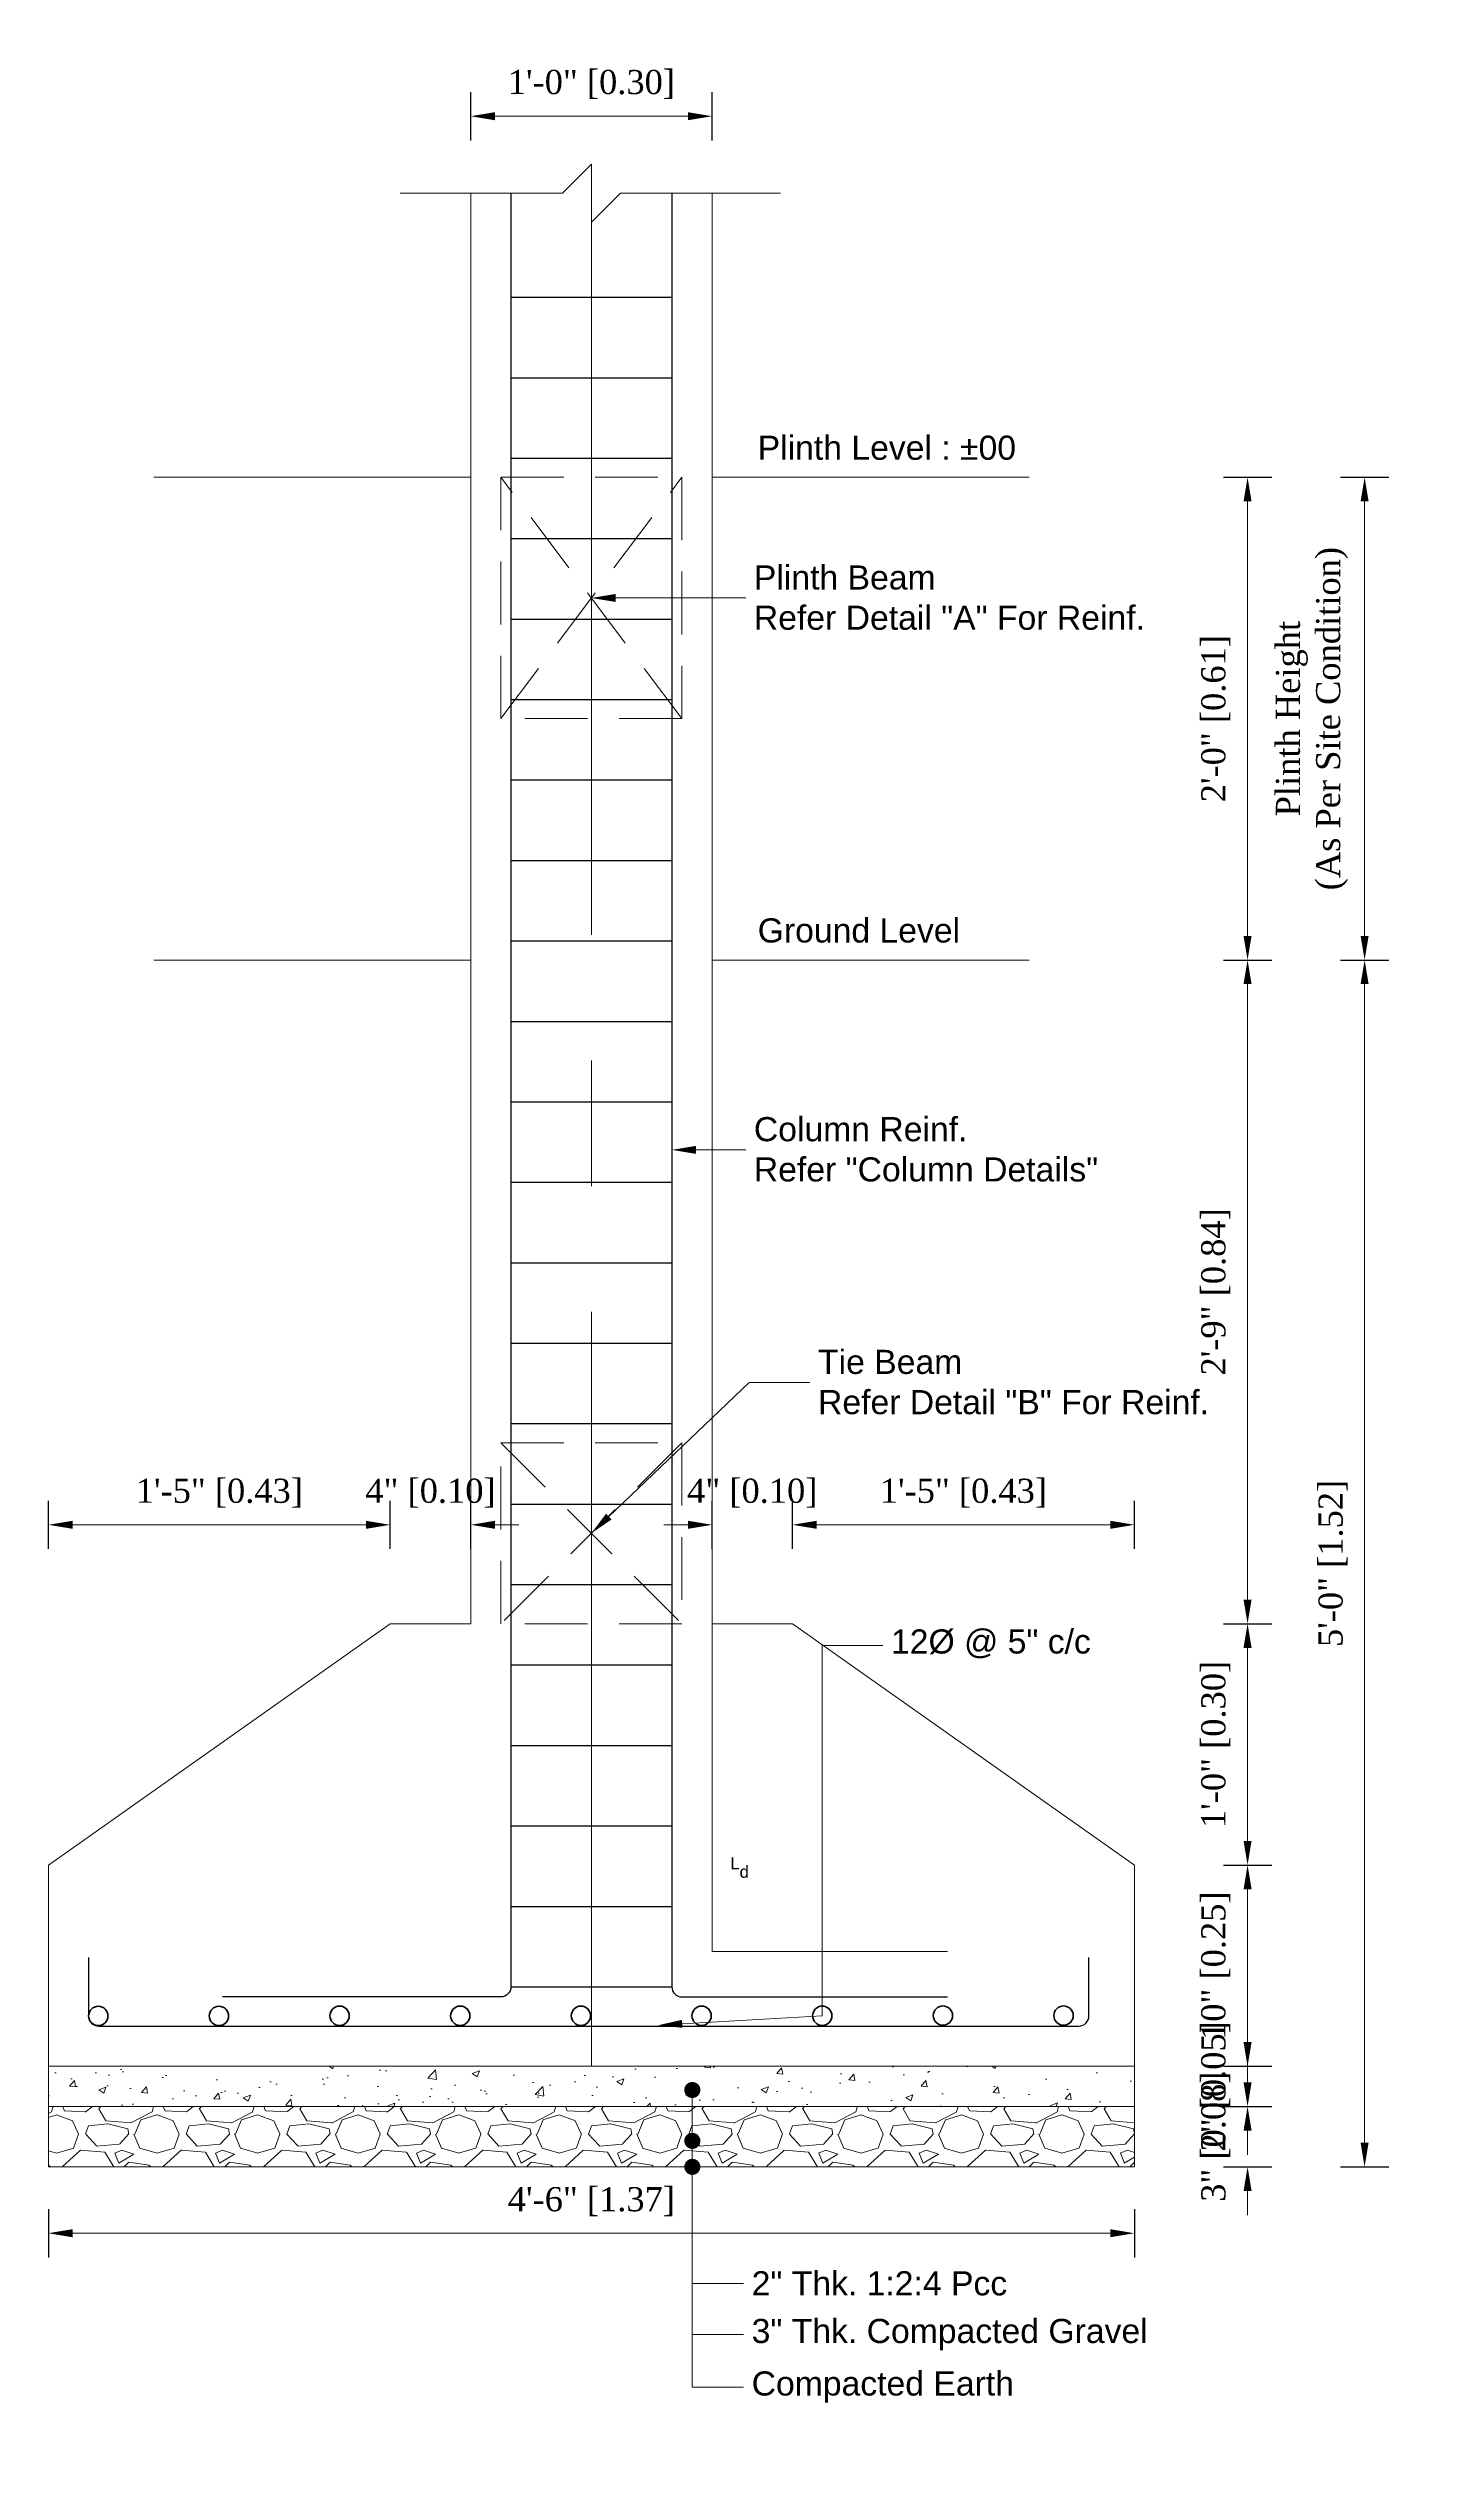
# Model space of a CAD drawing. Header units: feet. Extents: x 4160 to 31260, y -20219 to -1382.
# Drawn here: x 20847.4 to 20916, y -5229.7 to -5109.2 of the extents above; entities that cross this region are included whole.
import ezdxf
from ezdxf import colors
from ezdxf.entities.mleader import LeaderData, LeaderLine
from ezdxf.math import Vec2, Vec3

# ---------------------------------------------------------------- set-up
doc = ezdxf.new("R2010")
doc.units = ezdxf.units.FT
doc.header["$LTSCALE"] = 50
doc.header["$MEASUREMENT"] = 0
doc.header["$PDMODE"] = 34
doc.linetypes.add('CENTER2', pattern=[1.125, 0.75, -0.125, 0.125, -0.125])
doc.linetypes.add('HIDDEN', pattern=[0.375, 0.25, -0.125])
for name, color, linetype, lineweight in [('IES_WR_Center Line', 7, 'CENTER2', 13), ('IES_WR_Dimension', 7, 'Continuous', 15), ('IES_WR_Elevation', 4, 'Continuous', 15), ('IES_WR_GL', 3, 'ORIGINAL_GL', 15), ('IES_WR_Hatch ANSI31', 8, 'Continuous', 15), ('IES_WR_Leader', 7, 'Continuous', 15), ('IES_WR_Rebar Concrete Line', 2, 'Continuous', 15), ('IES_WR_Rebar-Main', 1, 'Continuous', 30), ('IES_WR_Stirrups', 6, 'Continuous', 25), ('IES_WR_Text Structure', 70, 'Continuous', 20), ('Reference', 7, 'Continuous', 15), ('Reinforcement', 1, 'Continuous', 40)]:
    doc.layers.add(name, color=color, linetype=linetype, lineweight=lineweight)
doc.styles.add('arial', font='times.ttf')
doc.styles.add('Arial Annotation', font='arial.ttf', dxfattribs={"height": 0.06})
doc.styles.get("Standard").update_dxf_attribs({"font": 'arial.ttf'})
doc.linetypes.add('ORIGINAL_GL', pattern='A,10,-1,["V",Standard,S=2,R=180,X=1,Y=0],-1,0', length=12)
doc.dimstyles.new('SECS', dxfattribs={"dimtxt": 0.06, "dimasz": 0.06, "dimexe": 0.06, "dimexo": 0, "dimgap": 0.04, "dimtad": 1, "dimdec": 0, "dimzin": 3, "dimdsep": 46, "dimlunit": 4, "dimtxsty": 'arial', "dimcen": 1.25, "dimclrd": 256, "dimclrt": 3, "dimadec": 0, "dimazin": 0, "dimtfac": 1, "dimtdec": 0, "dimtix": 1, "dimtofl": 0, "dimtmove": 2, "dimatfit": 1, "dimfxl": 0.06, "dimfxlon": 1, "dimtolj": 1, "dimtzin": 0, "dimlwd": -1, "dimarcsym": 0})

# ---------------------------------------------------------------- blocks, each defined once
blk = doc.blocks.new('*U347')
at = {"layer": 'IES_WR_Stirrups'}
blk.add_lwpolyline([(0, 4), (0, -4)], dxfattribs=at)
blk = doc.blocks.new('*U348')
at = {"color": 0, "linetype": 'ByBlock', "lineweight": -2, "transparency": 16777216, "rotation": 90}
for p in [(539.81, 186.35), (539.81, 182.35), (539.81, 178.35), (539.81, 174.35), (539.81, 170.35), (539.81, 166.35), (539.81, 162.35), (539.81, 158.35), (539.81, 154.35), (539.81, 150.35), (539.81, 146.35), (539.81, 142.35), (539.81, 138.35), (539.81, 134.35), (539.81, 130.35), (539.81, 126.35), (539.81, 122.35), (539.81, 118.35), (539.81, 114.35), (539.81, 110.35), (539.81, 106.35), (539.81, 102.35)]:
    blk.add_blockref('*U347', p, dxfattribs=at)
blk = doc.blocks.new('*D549')
at = {"layer": 'Defpoints', "color": 0}
for p in [(20880.38, -5112.59), (20868.38, -5116.42), (20880.38, -5116.42)]:
    blk.add_point(p, dxfattribs=at)
at = {"layer": 'IES_WR_Dimension', "color": 0, "lineweight": -2}
for p, q in [((20868.38, -5113.79), (20868.38, -5111.39)), ((20880.38, -5113.79), (20880.38, -5111.39))]:
    blk.add_line(p, q, dxfattribs=at)
at = {"layer": 'IES_WR_Dimension'}
blk.add_line((20869.58, -5112.59), (20879.18, -5112.59), dxfattribs=at)
for points in [[(20869.58, -5112.39), (20869.58, -5112.79), (20868.38, -5112.59)], [(20879.18, -5112.39), (20879.18, -5112.79), (20880.38, -5112.59)]]:
    blk.add_solid(points, dxfattribs=at)
at = {"layer": 'IES_WR_Dimension', "color": 3, "insert": (20874.38, -5111.01), "char_height": 1.2, "attachment_point": 5, "style": 'arial'}
blk.add_mtext('\\A1;1\'-0" [0.30]', dxfattribs=at)
blk = doc.blocks.new('*D551')
at = {"layer": 'Defpoints', "color": 0}
for p in [(20868.38, -5182.62), (20864.38, -5187.54), (20868.38, -5187.54)]:
    blk.add_point(p, dxfattribs=at)
at = {"layer": 'IES_WR_Dimension', "color": 0, "lineweight": -2}
for p, q in [((20864.38, -5183.82), (20864.38, -5181.42)), ((20868.38, -5183.82), (20868.38, -5181.42))]:
    blk.add_line(p, q, dxfattribs=at)
at = {"layer": 'IES_WR_Dimension'}
for p, q in [((20863.18, -5182.62), (20861.98, -5182.62)), ((20869.58, -5182.62), (20870.78, -5182.62))]:
    blk.add_line(p, q, dxfattribs=at)
for points in [[(20863.18, -5182.42), (20863.18, -5182.82), (20864.38, -5182.62)], [(20869.58, -5182.42), (20869.58, -5182.82), (20868.38, -5182.62)]]:
    blk.add_solid(points, dxfattribs=at)
at = {"layer": 'IES_WR_Dimension', "color": 3, "insert": (20866.38, -5181.05), "char_height": 1.2, "attachment_point": 5, "style": 'arial'}
blk.add_mtext('\\A1;4" [0.10]', dxfattribs=at)
blk = doc.blocks.new('*D553')
at = {"layer": 'Defpoints', "color": 0}
for p in [(20880.38, -5182.62), (20880.38, -5187.54), (20884.38, -5187.54)]:
    blk.add_point(p, dxfattribs=at)
at = {"layer": 'IES_WR_Dimension', "color": 0, "lineweight": -2}
for p, q in [((20880.38, -5183.82), (20880.38, -5181.42)), ((20884.38, -5183.82), (20884.38, -5181.42))]:
    blk.add_line(p, q, dxfattribs=at)
at = {"layer": 'IES_WR_Dimension'}
for p, q in [((20879.18, -5182.62), (20877.98, -5182.62)), ((20885.58, -5182.62), (20886.78, -5182.62))]:
    blk.add_line(p, q, dxfattribs=at)
for points in [[(20879.18, -5182.42), (20879.18, -5182.82), (20880.38, -5182.62)], [(20885.58, -5182.42), (20885.58, -5182.82), (20884.38, -5182.62)]]:
    blk.add_solid(points, dxfattribs=at)
at = {"layer": 'IES_WR_Dimension', "color": 3, "insert": (20882.38, -5181.05), "char_height": 1.2, "attachment_point": 5, "style": 'arial'}
blk.add_mtext('\\A1;4" [0.10]', dxfattribs=at)
blk = doc.blocks.new('*D555')
at = {"layer": 'Defpoints', "color": 0}
for p in [(20847.38, -5182.62), (20864.38, -5187.54), (20847.38, -5199.54)]:
    blk.add_point(p, dxfattribs=at)
at = {"layer": 'IES_WR_Dimension', "color": 0, "lineweight": -2}
for p, q in [((20847.38, -5183.82), (20847.38, -5181.42)), ((20864.38, -5183.82), (20864.38, -5181.42))]:
    blk.add_line(p, q, dxfattribs=at)
at = {"layer": 'IES_WR_Dimension'}
blk.add_line((20863.18, -5182.62), (20848.58, -5182.62), dxfattribs=at)
for points in [[(20848.58, -5182.42), (20848.58, -5182.82), (20847.38, -5182.62)], [(20863.18, -5182.42), (20863.18, -5182.82), (20864.38, -5182.62)]]:
    blk.add_solid(points, dxfattribs=at)
at = {"layer": 'IES_WR_Dimension', "color": 3, "insert": (20855.88, -5181.05), "char_height": 1.2, "attachment_point": 5, "style": 'arial'}
blk.add_mtext('\\A1;1\'-5" [0.43]', dxfattribs=at)
blk = doc.blocks.new('*D557')
at = {"layer": 'Defpoints', "color": 0}
for p in [(20901.38, -5182.62), (20884.38, -5187.54), (20901.38, -5199.54)]:
    blk.add_point(p, dxfattribs=at)
at = {"layer": 'IES_WR_Dimension', "color": 0, "lineweight": -2}
for p, q in [((20884.38, -5183.82), (20884.38, -5181.42)), ((20901.38, -5183.82), (20901.38, -5181.42))]:
    blk.add_line(p, q, dxfattribs=at)
at = {"layer": 'IES_WR_Dimension'}
blk.add_line((20885.58, -5182.62), (20900.18, -5182.62), dxfattribs=at)
for points in [[(20885.58, -5182.42), (20885.58, -5182.82), (20884.38, -5182.62)], [(20900.18, -5182.42), (20900.18, -5182.82), (20901.38, -5182.62)]]:
    blk.add_solid(points, dxfattribs=at)
at = {"layer": 'IES_WR_Dimension', "color": 3, "insert": (20892.88, -5181.05), "char_height": 1.2, "attachment_point": 5, "style": 'arial'}
blk.add_mtext('\\A1;1\'-5" [0.43]', dxfattribs=at)
blk = doc.blocks.new('*D559')
at = {"layer": 'Defpoints', "color": 0}
for p in [(20847.38, -5214.54), (20901.38, -5214.54), (20901.38, -5217.84)]:
    blk.add_point(p, dxfattribs=at)
at = {"layer": 'IES_WR_Dimension', "color": 0, "lineweight": -2}
for p, q in [((20847.38, -5216.64), (20847.38, -5219.04)), ((20901.38, -5216.64), (20901.38, -5219.04))]:
    blk.add_line(p, q, dxfattribs=at)
at = {"layer": 'IES_WR_Dimension'}
blk.add_line((20848.58, -5217.84), (20900.18, -5217.84), dxfattribs=at)
for points in [[(20848.58, -5217.64), (20848.58, -5218.04), (20847.38, -5217.84)], [(20900.18, -5217.64), (20900.18, -5218.04), (20901.38, -5217.84)]]:
    blk.add_solid(points, dxfattribs=at)
at = {"layer": 'IES_WR_Dimension', "color": 3, "insert": (20874.38, -5216.27), "char_height": 1.2, "attachment_point": 5, "style": 'arial'}
blk.add_mtext('\\A1;4\'-6" [1.37]', dxfattribs=at)
blk = doc.blocks.new('*D561')
at = {"layer": 'Defpoints', "color": 0}
for p in [(20901.38, -5211.54), (20907.01, -5211.54), (20901.38, -5214.54)]:
    blk.add_point(p, dxfattribs=at)
at = {"layer": 'IES_WR_Dimension'}
for p, q in [((20907.01, -5210.34), (20907.01, -5209.14)), ((20907.01, -5215.74), (20907.01, -5216.94))]:
    blk.add_line(p, q, dxfattribs=at)
at = {"layer": 'IES_WR_Dimension', "color": 0, "lineweight": -2}
for p, q in [((20905.81, -5211.54), (20908.21, -5211.54)), ((20905.81, -5214.54), (20908.21, -5214.54))]:
    blk.add_line(p, q, dxfattribs=at)
at = {"layer": 'IES_WR_Dimension'}
for points in [[(20906.81, -5210.34), (20907.21, -5210.34), (20907.01, -5211.54)], [(20906.81, -5215.74), (20907.21, -5215.74), (20907.01, -5214.54)]]:
    blk.add_solid(points, dxfattribs=at)
at = {"layer": 'IES_WR_Dimension', "color": 3, "insert": (20905.43, -5213.04), "char_height": 1.2, "attachment_point": 5, "rotation": 90, "style": 'arial'}
blk.add_mtext('\\A1;3" [0.08]', dxfattribs=at)
blk = doc.blocks.new('*D563')
at = {"layer": 'Defpoints', "color": 0}
for p in [(20901.38, -5209.54), (20907.01, -5209.54), (20901.38, -5211.54)]:
    blk.add_point(p, dxfattribs=at)
at = {"layer": 'IES_WR_Dimension'}
for p, q in [((20907.01, -5208.34), (20907.01, -5207.14)), ((20907.01, -5212.74), (20907.01, -5213.94))]:
    blk.add_line(p, q, dxfattribs=at)
at = {"layer": 'IES_WR_Dimension', "color": 0, "lineweight": -2}
for p, q in [((20905.81, -5209.54), (20908.21, -5209.54)), ((20905.81, -5211.54), (20908.21, -5211.54))]:
    blk.add_line(p, q, dxfattribs=at)
at = {"layer": 'IES_WR_Dimension'}
for points in [[(20906.81, -5208.34), (20907.21, -5208.34), (20907.01, -5209.54)], [(20906.81, -5212.74), (20907.21, -5212.74), (20907.01, -5211.54)]]:
    blk.add_solid(points, dxfattribs=at)
at = {"layer": 'IES_WR_Dimension', "color": 3, "insert": (20905.43, -5210.54), "char_height": 1.2, "attachment_point": 5, "rotation": 90, "style": 'arial'}
blk.add_mtext('\\A1;2" [0.05]', dxfattribs=at)
blk = doc.blocks.new('*D565')
at = {"layer": 'Defpoints', "color": 0}
for p in [(20901.38, -5199.54), (20907.01, -5199.54), (20901.38, -5209.54)]:
    blk.add_point(p, dxfattribs=at)
at = {"layer": 'IES_WR_Dimension', "color": 0, "lineweight": -2}
for p, q in [((20905.81, -5199.54), (20908.21, -5199.54)), ((20905.81, -5209.54), (20908.21, -5209.54))]:
    blk.add_line(p, q, dxfattribs=at)
at = {"layer": 'IES_WR_Dimension'}
blk.add_line((20907.01, -5208.34), (20907.01, -5200.74), dxfattribs=at)
for points in [[(20906.81, -5200.74), (20907.21, -5200.74), (20907.01, -5199.54)], [(20906.81, -5208.34), (20907.21, -5208.34), (20907.01, -5209.54)]]:
    blk.add_solid(points, dxfattribs=at)
at = {"layer": 'IES_WR_Dimension', "color": 3, "insert": (20905.43, -5204.54), "char_height": 1.2, "attachment_point": 5, "rotation": 90, "style": 'arial'}
blk.add_mtext('\\A1;10" [0.25]', dxfattribs=at)
blk = doc.blocks.new('*D567')
at = {"layer": 'Defpoints', "color": 0}
for p in [(20884.38, -5187.54), (20907.01, -5187.54), (20901.38, -5199.54)]:
    blk.add_point(p, dxfattribs=at)
at = {"layer": 'IES_WR_Dimension', "color": 0, "lineweight": -2}
for p, q in [((20905.81, -5187.54), (20908.21, -5187.54)), ((20905.81, -5199.54), (20908.21, -5199.54))]:
    blk.add_line(p, q, dxfattribs=at)
at = {"layer": 'IES_WR_Dimension'}
blk.add_line((20907.01, -5198.34), (20907.01, -5188.74), dxfattribs=at)
for points in [[(20906.81, -5188.74), (20907.21, -5188.74), (20907.01, -5187.54)], [(20906.81, -5198.34), (20907.21, -5198.34), (20907.01, -5199.54)]]:
    blk.add_solid(points, dxfattribs=at)
at = {"layer": 'IES_WR_Dimension', "color": 3, "insert": (20905.43, -5193.54), "char_height": 1.2, "attachment_point": 5, "rotation": 90, "style": 'arial'}
blk.add_mtext('\\A1;1\'-0" [0.30]', dxfattribs=at)
blk = doc.blocks.new('*D569')
at = {"layer": 'Defpoints', "color": 0}
for p in [(20896.15, -5154.54), (20907.01, -5154.54), (20884.38, -5187.54)]:
    blk.add_point(p, dxfattribs=at)
at = {"layer": 'IES_WR_Dimension', "color": 0, "lineweight": -2}
for p, q in [((20905.81, -5154.54), (20908.21, -5154.54)), ((20905.81, -5187.54), (20908.21, -5187.54))]:
    blk.add_line(p, q, dxfattribs=at)
at = {"layer": 'IES_WR_Dimension'}
blk.add_line((20907.01, -5186.34), (20907.01, -5155.74), dxfattribs=at)
for points in [[(20906.81, -5155.74), (20907.21, -5155.74), (20907.01, -5154.54)], [(20906.81, -5186.34), (20907.21, -5186.34), (20907.01, -5187.54)]]:
    blk.add_solid(points, dxfattribs=at)
at = {"layer": 'IES_WR_Dimension', "color": 3, "insert": (20905.43, -5171.04), "char_height": 1.2, "attachment_point": 5, "rotation": 90, "style": 'arial'}
blk.add_mtext('\\A1;2\'-9" [0.84]', dxfattribs=at)
blk = doc.blocks.new('*D571')
at = {"layer": 'Defpoints', "color": 0}
for p in [(20896.15, -5130.54), (20907.01, -5130.54), (20896.15, -5154.54)]:
    blk.add_point(p, dxfattribs=at)
at = {"layer": 'IES_WR_Dimension', "color": 0, "lineweight": -2}
for p, q in [((20905.81, -5130.54), (20908.21, -5130.54)), ((20905.81, -5154.54), (20908.21, -5154.54))]:
    blk.add_line(p, q, dxfattribs=at)
at = {"layer": 'IES_WR_Dimension'}
blk.add_line((20907.01, -5153.34), (20907.01, -5131.74), dxfattribs=at)
for points in [[(20906.81, -5131.74), (20907.21, -5131.74), (20907.01, -5130.54)], [(20906.81, -5153.34), (20907.21, -5153.34), (20907.01, -5154.54)]]:
    blk.add_solid(points, dxfattribs=at)
at = {"layer": 'IES_WR_Dimension', "color": 3, "insert": (20905.43, -5142.54), "char_height": 1.2, "attachment_point": 5, "rotation": 90, "style": 'arial'}
blk.add_mtext('\\A1;2\'-0" [0.61]', dxfattribs=at)
blk = doc.blocks.new('*D573')
at = {"layer": 'Defpoints', "color": 0}
for p in [(20896.15, -5154.54), (20912.83, -5154.54), (20901.38, -5214.54)]:
    blk.add_point(p, dxfattribs=at)
at = {"layer": 'IES_WR_Dimension', "color": 0, "lineweight": -2}
for p, q in [((20911.63, -5154.54), (20914.03, -5154.54)), ((20911.63, -5214.54), (20914.03, -5214.54))]:
    blk.add_line(p, q, dxfattribs=at)
at = {"layer": 'IES_WR_Dimension'}
blk.add_line((20912.83, -5213.34), (20912.83, -5155.74), dxfattribs=at)
for points in [[(20912.63, -5155.74), (20913.03, -5155.74), (20912.83, -5154.54)], [(20912.63, -5213.34), (20913.03, -5213.34), (20912.83, -5214.54)]]:
    blk.add_solid(points, dxfattribs=at)
at = {"layer": 'IES_WR_Dimension', "color": 3, "insert": (20911.26, -5184.54), "char_height": 1.2, "attachment_point": 5, "rotation": 90, "style": 'arial'}
blk.add_mtext('\\A1;5\'-0" [1.52]', dxfattribs=at)
blk = doc.blocks.new('*D575')
at = {"layer": 'Defpoints', "color": 0}
for p in [(20896.15, -5130.54), (20912.83, -5130.54), (20896.15, -5154.54)]:
    blk.add_point(p, dxfattribs=at)
at = {"layer": 'IES_WR_Dimension', "color": 0, "lineweight": -2}
for p, q in [((20911.63, -5130.54), (20914.03, -5130.54)), ((20911.63, -5154.54), (20914.03, -5154.54))]:
    blk.add_line(p, q, dxfattribs=at)
at = {"layer": 'IES_WR_Dimension'}
blk.add_line((20912.83, -5153.34), (20912.83, -5131.74), dxfattribs=at)
for points in [[(20912.63, -5131.74), (20913.03, -5131.74), (20912.83, -5130.54)], [(20912.63, -5153.34), (20913.03, -5153.34), (20912.83, -5154.54)]]:
    blk.add_solid(points, dxfattribs=at)
at = {"layer": 'IES_WR_Dimension', "color": 3, "insert": (20910.21, -5142.54), "char_height": 1.2, "attachment_point": 5, "rotation": 90, "style": 'arial'}
blk.add_mtext('\\A1;Plinth Height^J(As Per Site Condition)', dxfattribs=at)
blk = doc.blocks.new('_Dot')
at = {"color": 0, "linetype": 'ByBlock', "lineweight": -2}
blk.add_line((-0.5, 0), (-1, 0), dxfattribs=at)
at = {"color": 0, "linetype": 'ByBlock', "const_width": 0.5}
blk.add_lwpolyline([(-0.25, 0, 1), (0.25, 0, 1)], format="xyb", close=True, dxfattribs=at)
blk = doc.blocks.new('REBAR CUT')
at = {"layer": 'Reinforcement'}
blk.add_circle((0, 0), 0.024, dxfattribs=at)

msp = doc.modelspace()

# ---------------------------------------------------------------- hatches: boundary and pattern name
at = {"layer": 'IES_WR_Hatch ANSI31'}
h = msp.add_hatch(dxfattribs=at)
h.set_pattern_fill('AR-CONC', color=256, scale=0.025)
h.set_pattern_definition([(50, (20227.7508, -5307.9408), (3.586301, -0.313761), [0.375, -4.125]), (355, (20227.751, -5307.9408), (-0.693757, 3.76096), [0.3, -3.3]), (100.45144, (20228.0497, -5307.967), (2.892544, 3.4472), [0.3187, -3.50571]), (46.1842, (20227.751, -5306.941), (5.336207, -0.827596), [0.5625, -6.1875]), (96.6356, (20228.1955, -5307.01), (4.67331, 4.870593), [0.47805, -5.25857]), (351.1842, (20227.751, -5306.941), (4.67331, 4.870593), [0.45, -4.95]), (21, (20228.2508, -5307.1908), (2.984535, -2.013094), [0.375, -4.125]), (326, (20228.251, -5307.1908), (1.216577, 3.62575), [0.3, -3.3]), (71.45144, (20228.4996, -5307.3586), (4.201112, 1.612656), [0.3187, -3.50571]), (37.5, (20227.7508, -5307.9408), (0.0607993, 1.6644693), [0, -3.26, 0, -3.35, 0, -3.3125]), (7.5, (20227.7508, -5307.9408), (1.3153477, 1.9720586), [0, -1.91, 0, -3.185, 0, -1.2625]), (327.5, (20226.6358, -5307.9408), (2.6691122, -0.1127744), [0, -1.25, 0, -3.9, 0, -5.175]), (317.5, (20226.1358, -5307.9408), (2.915931, 0.500525), [0, -1.625, 0, -2.59, 0, -3.675])])
h.paths.add_polyline_path([(20847.38, -5209.54), (20847.38, -5211.54), (20901.38, -5211.54), (20901.38, -5209.54)])
h = msp.add_hatch(dxfattribs=at)
h.set_pattern_fill('GRAVEL', color=256, scale=0.25)
h.set_pattern_definition([(228.01279, (20231.35085, -5302.9408), (-40, -45), [0.67268, -66.59544]), (184.96974, (20230.90085, -5303.4408), (60, 5), [1.15434, -114.279624]), (132.510447, (20229.75085, -5303.5408), (50, -55), [0.81394, -80.580163]), (267.27369, (20227.80085, -5304.7908), (5, 100), [1.05119, -104.06779]), (292.833654, (20227.75085, -5305.8408), (-25, 60), [1.030775, -102.046866]), (357.27369, (20228.15085, -5306.7908), (-100, 5), [1.05119, -104.06779]), (37.69424, (20229.20085, -5306.8408), (-65, -50), [1.390145, -137.624243]), (72.255328, (20230.30085, -5305.9908), (35, 110), [1.31244, -129.931607]), (121.429566, (20230.70085, -5304.7408), (-40, 65), [1.05475, -104.420366]), (175.23636, (20230.15085, -5303.8408), (55, -5), [1.20416, -59.003813]), (222.397438, (20228.95085, -5303.7408), (-60, -55), [1.55724, -154.166875]), (138.814075, (20232.75085, -5304.8408), (-35, 30), [0.531505, -52.619224]), (171.469234, (20232.35085, -5304.4908), (65, -10), [1.011185, -100.107557]), (225, (20231.351, -5304.3408), (-6e-16, -5), [0.707105, -6.363963]), (203.19859, (20231.00085, -5303.7408), (25, 10), [0.38079, -37.698076]), (291.80141, (20230.65085, -5303.8908), (-5, 15), [0.538515, -26.38731]), (30.96376, (20230.85085, -5304.3908), (15, 10), [0.874645, -28.280114]), (161.56505, (20231.6008, -5303.9408), (10, -5), [0.632455, -15.178933]), (16.38954, (20227.75085, -5303.8908), (50, 15), [0.886, -87.714226]), (70.346176, (20228.60085, -5303.6408), (-20, -55), [0.743305, -73.58704]), (293.19859, (20231.60085, -5302.9408), (-10, 25), [0.761575, -37.31729]), (343.61046, (20231.90085, -5303.6408), (-50, 15), [0.886, -87.714226]), (339.44395, (20227.75085, -5306.9908), (-25, 10), [0.8544, -41.86562]), (294.77514, (20228.55085, -5307.2908), (-25, 55), [0.71589, -70.873215]), (66.80141, (20231.65085, -5307.9408), (10, 25), [0.761575, -37.31729]), (17.354025, (20231.95085, -5307.2408), (-65, -20), [0.838155, -82.977118]), (69.44395, (20229.20085, -5307.9408), (-10, -25), [0.4272, -42.29282]), (101.30993, (20231.35085, -5307.9408), (-5, 20), [0.25495, -25.240148]), (165.96376, (20231.3008, -5307.6908), (15, -5), [1.030775, -19.584753]), (186.009006, (20230.30085, -5307.4408), (50, 5), [0.95525, -94.569616]), (303.69007, (20230.8508, -5304.8408), (-5, 10), [0.72111, -17.306646]), (353.157227, (20231.25085, -5305.4408), (85, -10), [1.25897, -124.637813]), (60.9454, (20232.50085, -5305.5908), (-20, -35), [0.51478, -50.96337]), (90, (20232.751, -5305.141), (-5, 5), [0.3, -4.7]), (120.25644, (20230.20085, -5307.2908), (20, -35), [0.69462, -68.7676]), (48.01279, (20229.85085, -5306.6908), (40, 45), [1.34536, -65.92276]), (0, (20230.751, -5305.691), (5, 5), [1.3, -3.7]), (325.304846, (20232.05085, -5305.6908), (50, -35), [0.79057, -78.26637]), (254.0546, (20232.70085, -5306.1408), (-5, -20), [0.72801, -35.67254]), (207.645975, (20232.50085, -5306.8408), (-95, -50), [1.185325, -117.34737]), (175.42608, (20231.45085, -5307.3908), (-65, 5), [1.253995, -124.145367])])
h.paths.add_polyline_path([(20847.38, -5211.54), (20847.38, -5214.54), (20901.38, -5214.54), (20901.38, -5211.54)])

# ---------------------------------------------------------------- linework, layer by layer
at = {"layer": 'IES_WR_Center Line'}
msp.add_lwpolyline([(20874.38, -5209.54), (20874.38, -5116.42)], dxfattribs=at)
at = {"layer": 'IES_WR_Dimension'}
msp.add_lwpolyline([(20880.38, -5187.54), (20880.38, -5203.84), (20892.09, -5203.84)], dxfattribs=at)
at = {"layer": 'IES_WR_Elevation'}
for p, q in [((20868.38, -5130.54), (20852.62, -5130.54)), ((20896.15, -5130.54), (20880.38, -5130.54))]:
    msp.add_line(p, q, dxfattribs=at)
at = {"layer": 'IES_WR_GL', "ltscale": 0.025}
for points in [[(20852.62, -5154.54), (20868.38, -5154.54)], [(20880.38, -5154.54), (20896.15, -5154.54)]]:
    msp.add_lwpolyline(points, dxfattribs=at)
at = {"layer": 'IES_WR_Rebar Concrete Line'}
for points in [[(20868.38, -5116.42), (20868.38, -5187.54), (20864.38, -5187.54), (20847.38, -5199.54), (20847.38, -5209.54), (20901.38, -5209.54), (20901.38, -5199.54), (20884.38, -5187.54), (20880.38, -5187.54), (20880.38, -5116.42)], [(20847.38, -5209.54), (20901.38, -5209.54)], [(20847.38, -5209.54), (20847.38, -5214.54)], [(20901.38, -5214.54), (20901.38, -5209.54)], [(20847.38, -5211.54), (20901.38, -5211.54)], [(20847.38, -5214.54), (20901.38, -5214.54)]]:
    msp.add_lwpolyline(points, dxfattribs=at)
at = {"layer": 'IES_WR_Rebar Concrete Line', "linetype": 'HIDDEN', "ltscale": 0.25}
for points in [[(20869.88, -5130.54), (20878.88, -5130.54), (20878.88, -5142.54), (20869.88, -5142.54)], [(20869.88, -5178.54), (20878.88, -5178.54), (20878.88, -5187.54), (20869.88, -5187.54)]]:
    msp.add_lwpolyline(points, close=True, dxfattribs=at)
for points in [[(20878.88, -5142.54), (20869.88, -5130.54)], [(20869.88, -5142.54), (20878.88, -5130.54)], [(20869.88, -5178.54), (20878.88, -5187.54)], [(20878.88, -5178.54), (20869.88, -5187.54)]]:
    msp.add_lwpolyline(points, dxfattribs=at)
at = {"layer": 'IES_WR_Rebar-Main'}
for points in [[(20870.38, -5116.42), (20870.38, -5205.59, -0.414214), (20869.88, -5206.09), (20856.03, -5206.09)], [(20878.38, -5116.42), (20878.38, -5205.59, 0.414214), (20878.88, -5206.09), (20892.09, -5206.09)], [(20849.38, -5204.14), (20849.38, -5207.04, 0.414214), (20849.88, -5207.54), (20898.62, -5207.54, 0.414214), (20899.12, -5207.04), (20899.12, -5204.14)]]:
    msp.add_lwpolyline(points, format="xyb", dxfattribs=at)
at = {"layer": 'Reference'}
msp.add_lwpolyline([(20864.87, -5116.42), (20872.94, -5116.42), (20874.38, -5114.98), (20874.38, -5117.86), (20875.82, -5116.42), (20883.79, -5116.42)], dxfattribs=at)

# ---------------------------------------------------------------- block references
msp.add_blockref('*U348', (20334.57, -5307.94))
at = {"xscale": 20, "yscale": 20, "zscale": 20}
for p in [(20849.86, -5207.04), (20855.86, -5207.04), (20861.86, -5207.03), (20867.86, -5207.03), (20873.86, -5207.03), (20879.86, -5207.03), (20885.86, -5207.03), (20891.86, -5207.02), (20897.86, -5207.02)]:
    msp.add_blockref('REBAR CUT', p, dxfattribs=at)

# ---------------------------------------------------------------- texts
at = {"layer": 'IES_WR_Text Structure', "char_height": 1.2, "width": 61.3817, "attachment_point": 1, "style": 'Arial Annotation'}
for s, insert in [('Plinth Level : %%P00', (20882.65, -5128.47)), ('Ground Level', (20882.65, -5152.47))]:
    msp.add_mtext(s, dxfattribs=dict(at, insert=insert))
at = {"layer": 'IES_WR_Text Structure', "insert": (20881.75, -5199.66), "char_height": 0.6, "attachment_point": 5, "style": 'Arial Annotation'}
msp.add_mtext('\\A1;L{\\S^ d;}', dxfattribs=at)

# ---------------------------------------------------------------- dimensions: what is measured, and where the dimension line sits
at = {"layer": 'IES_WR_Dimension'}
for base, p1, p2, picture, middle in [((20880.38, -5112.59), (20868.38, -5116.42), (20880.38, -5116.42), '*D549', (20874.38, -5111.01)), ((20847.38, -5182.62), (20864.38, -5187.54), (20847.38, -5199.54), '*D555', (20855.88, -5181.05)), ((20868.38, -5182.62), (20864.38, -5187.54), (20868.38, -5187.54), '*D551', (20866.38, -5181.05)), ((20880.38, -5182.62), (20884.38, -5187.54), (20880.38, -5187.54), '*D553', (20882.38, -5181.05)), ((20901.38, -5182.62), (20884.38, -5187.54), (20901.38, -5199.54), '*D557', (20892.88, -5181.05)), ((20901.38, -5217.84), (20847.38, -5214.54), (20901.38, -5214.54), '*D559', (20874.38, -5216.27))]:
    dim = msp.add_linear_dim(base=base, p1=p1, p2=p2, dimstyle='SECS', override={"dimscale": 0, "dimtix": 1, "dimtofl": 0, "dimtmove": 2, "dimatfit": 1}, dxfattribs=at)
    dim.commit()
    dim.dimension.update_dxf_attribs({"geometry": picture, "text_midpoint": middle})
for base, p1, p2, picture, middle in [((20907.01, -5130.54), (20896.15, -5154.54), (20896.15, -5130.54), '*D571', (20905.43, -5142.54)), ((20907.01, -5154.54), (20884.38, -5187.54), (20896.15, -5154.54), '*D569', (20905.43, -5171.04)), ((20912.83, -5154.54), (20901.38, -5214.54), (20896.15, -5154.54), '*D573', (20911.26, -5184.54)), ((20907.01, -5187.54), (20901.38, -5199.54), (20884.38, -5187.54), '*D567', (20905.43, -5193.54)), ((20907.01, -5199.54), (20901.38, -5209.54), (20901.38, -5199.54), '*D565', (20905.43, -5204.54)), ((20907.01, -5209.54), (20901.38, -5211.54), (20901.38, -5209.54), '*D563', (20905.43, -5210.54)), ((20907.01, -5211.54), (20901.38, -5214.54), (20901.38, -5211.54), '*D561', (20905.43, -5213.04))]:
    dim = msp.add_linear_dim(base=base, p1=p1, p2=p2, angle=90, dimstyle='SECS', override={"dimscale": 0, "dimtix": 1, "dimtofl": 0, "dimtmove": 2, "dimatfit": 1}, dxfattribs=at)
    dim.commit()
    dim.dimension.update_dxf_attribs({"geometry": picture, "text_midpoint": middle})
dim = msp.add_linear_dim(base=(20912.83, -5130.54), p1=(20896.15, -5154.54), p2=(20896.15, -5130.54), angle=90, text='Plinth Height^J(As Per Site Condition)', dimstyle='SECS', override={"dimscale": 0, "dimtix": 1, "dimtofl": 0, "dimtmove": 2, "dimatfit": 1}, dxfattribs=at)
dim.commit()
dim.dimension.update_dxf_attribs({"geometry": '*D575', "text_midpoint": (20910.21, -5142.54)})

# ---------------------------------------------------------------- leaders
at = {"layer": 'IES_WR_Leader'}
for points in [[(20880.38, -5187.54), (20880.38, -5195.69)], [(20892.09, -5203.84), (20880.38, -5203.84)]]:
    msp.add_leader(points, dimstyle='SECS', override={"dimscale": 0}, dxfattribs=at)
ml = msp.add_multileader_mtext('Standard', dxfattribs=at)
ml.set_content('Plinth Beam\\PRefer Detail "A" For Reinf.', color=256, style='Arial Annotation')
ml.set_leader_properties(color=256, linetype='ByLayer', lineweight=-1)
ml.build(insert=Vec2(0, 0))
ml.multileader.update_dxf_attribs({"text_left_attachment_type": 2, "text_right_attachment_type": 2, "dogleg_length": 0, "arrow_head_size": 1.2, "scale": 20})
ctx = ml.context
ctx.base_point, ctx.scale, ctx.char_height, ctx.arrow_head_size, ctx.landing_gap_size, ctx.plane_origin = Vec3(20882.06, -5136.54), 20, 1.2, 1.2, 0.4, Vec3(20874.38, -5136.54)
ctx.left_attachment, ctx.right_attachment = 2, 2
notes = []
notes.append((ctx, [(0, (1, 1, 0), (20882.06, -5136.54), (1, 0), 0, [(0, [(20874.38, -5136.54)], 0, [])])]))
ctx.mtext.insert, ctx.mtext.flow_direction = Vec3(20882.46, -5134.92), 5
ml = msp.add_multileader_mtext('Standard', dxfattribs=at)
ml.set_content('Column Reinf.\\PRefer "Column Details" ', color=256, style='Arial Annotation')
ml.set_leader_properties(color=256, linetype='ByLayer', lineweight=-1)
ml.build(insert=Vec2(0, 0))
ml.multileader.update_dxf_attribs({"text_left_attachment_type": 2, "text_right_attachment_type": 2, "dogleg_length": 0, "arrow_head_size": 1.2, "scale": 20})
ctx = ml.context
ctx.base_point, ctx.scale, ctx.char_height, ctx.arrow_head_size, ctx.landing_gap_size, ctx.plane_origin = Vec3(20882.06, -5163.98), 20, 1.2, 1.2, 0.4, Vec3(20874.38, -5163.98)
ctx.left_attachment, ctx.right_attachment = 2, 2
notes.append((ctx, [(0, (1, 1, 0), (20882.06, -5163.98), (1, 0), 0, [(0, [(20878.38, -5163.98)], 0, [])])]))
ctx.mtext.insert, ctx.mtext.flow_direction = Vec3(20882.46, -5162.35), 5
ml = msp.add_multileader_mtext('Standard', dxfattribs=at)
ml.set_content('Tie Beam^JRefer Detail "B" For Reinf.', color=256, style='Arial Annotation')
ml.set_leader_properties(color=256, linetype='ByLayer', lineweight=-1)
ml.build(insert=Vec2(0, 0))
ml.multileader.update_dxf_attribs({"text_left_attachment_type": 2, "text_right_attachment_type": 2, "dogleg_length": 0.151, "arrow_head_size": 1.2, "scale": 20})
ctx = ml.context
ctx.base_point, ctx.scale, ctx.char_height, ctx.arrow_head_size, ctx.landing_gap_size, ctx.plane_origin = Vec3(20885.25, -5175.54), 20, 1.2, 1.2, 0.4, Vec3(20874.38, -5183.04)
ctx.left_attachment, ctx.right_attachment = 2, 2
notes.append((ctx, [(0, (1, 1, 0), (20882.23, -5175.54), (1, 0), 3.02, [(0, [(20874.38, -5183.04)], 0, [])])]))
ctx.mtext.insert, ctx.mtext.flow_direction = Vec3(20885.65, -5173.92), 5
ml = msp.add_multileader_mtext('Standard', dxfattribs=at)
ml.set_content('12%%C @ 5" c/c', color=256, style='Arial Annotation')
ml.set_leader_properties(color=256, linetype='ByLayer', lineweight=-1)
ml.build(insert=Vec2(0, 0))
ml.multileader.update_dxf_attribs({"text_left_attachment_type": 2, "text_right_attachment_type": 2, "dogleg_length": 0.151, "arrow_head_size": 1.2, "scale": 20})
ctx = ml.context
ctx.base_point, ctx.scale, ctx.char_height, ctx.arrow_head_size, ctx.landing_gap_size, ctx.plane_origin = Vec3(20888.88, -5188.62), 20, 1.2, 1.2, 0.4, Vec3(20874.95, -5193.23)
ctx.left_attachment, ctx.right_attachment = 2, 2
notes.append((ctx, [(0, (1, 1, 0), (20885.86, -5188.62), (1, 0), 3.02, [(1, [(20877.7, -5207.5), (20885.86, -5207.03)], 0, [])])]))
ctx.mtext.insert, ctx.mtext.flow_direction = Vec3(20889.28, -5187.82), 5
ml = msp.add_multileader_mtext('Standard', dxfattribs=at)
ml.set_content('2" Thk. 1:2:4 Pcc', color=256, style='Arial Annotation')
ml.set_leader_properties(color=256, linetype='ByLayer', lineweight=-1)
ml.set_arrow_properties(name='DOT')
ml.build(insert=Vec2(0, 0))
ml.multileader.update_dxf_attribs({"text_left_attachment_type": 2, "text_right_attachment_type": 2, "dogleg_length": 0.127, "arrow_head_size": 0.8, "scale": 20})
ctx = ml.context
ctx.base_point, ctx.scale, ctx.char_height, ctx.arrow_head_size, ctx.landing_gap_size, ctx.plane_origin = Vec3(20881.95, -5220.34), 20, 1.2, 0.8, 0.4, Vec3(20879.4, -5210.72)
ctx.left_attachment, ctx.right_attachment = 2, 2
notes.append((ctx, [(0, (1, 1, 0), (20879.4, -5220.34), (1, 0), 2.55, [(0, [(20879.4, -5210.72)], 0, [])])]))
ctx.mtext.insert, ctx.mtext.flow_direction = Vec3(20882.35, -5219.73), 5
ml = msp.add_multileader_mtext('Standard', dxfattribs=at)
ml.set_content('3" Thk. Compacted Gravel', color=256, style='Arial Annotation')
ml.set_leader_properties(color=256, linetype='ByLayer', lineweight=-1)
ml.set_arrow_properties(name='DOT')
ml.build(insert=Vec2(0, 0))
ml.multileader.update_dxf_attribs({"text_left_attachment_type": 2, "text_right_attachment_type": 2, "dogleg_length": 0.127, "arrow_head_size": 0.8, "scale": 20})
ctx = ml.context
ctx.base_point, ctx.scale, ctx.char_height, ctx.arrow_head_size, ctx.landing_gap_size, ctx.plane_origin = Vec3(20881.95, -5222.88), 20, 1.2, 0.8, 0.4, Vec3(20879.4, -5213.25)
ctx.left_attachment, ctx.right_attachment = 2, 2
notes.append((ctx, [(0, (1, 1, 0), (20879.4, -5222.88), (1, 0), 2.55, [(0, [(20879.4, -5213.25)], 0, [])])]))
ctx.mtext.insert, ctx.mtext.flow_direction = Vec3(20882.35, -5222.1), 5
ml = msp.add_multileader_mtext('Standard', dxfattribs=at)
ml.set_content('Compacted Earth', color=256, style='Arial Annotation')
ml.set_leader_properties(color=256, linetype='ByLayer', lineweight=-1)
ml.set_arrow_properties(name='DOT')
ml.build(insert=Vec2(0, 0))
ml.multileader.update_dxf_attribs({"text_left_attachment_type": 2, "text_right_attachment_type": 2, "dogleg_length": 0.127, "arrow_head_size": 0.8, "scale": 20})
ctx = ml.context
ctx.base_point, ctx.scale, ctx.char_height, ctx.arrow_head_size, ctx.landing_gap_size, ctx.plane_origin = Vec3(20881.95, -5225.49), 20, 1.2, 0.8, 0.4, Vec3(20879.4, -5215.86)
ctx.left_attachment, ctx.right_attachment = 2, 2
notes.append((ctx, [(0, (1, 1, 0), (20879.4, -5225.49), (1, 0), 2.55, [(0, [(20879.4, -5214.54)], 0, [])])]))
ctx.mtext.insert, ctx.mtext.flow_direction = Vec3(20882.35, -5224.71), 5
for ctx, leaders in notes:
    for number, flags, end, landing, length, lines in leaders:
        leader = LeaderData()
        leader.index, (leader.has_last_leader_line, leader.has_dogleg_vector, leader.attachment_direction) = number, flags
        leader.last_leader_point, leader.dogleg_vector, leader.dogleg_length = Vec3(end), Vec3(landing), length
        for number, points, colour, breaks in lines:
            line = LeaderLine()
            line.index, line.vertices, line.color, line.breaks = number, Vec3.list(points), colors.encode_raw_color(colour), breaks
            leader.lines.append(line)
        ctx.leaders.append(leader)

doc.saveas('drawing.dxf')
